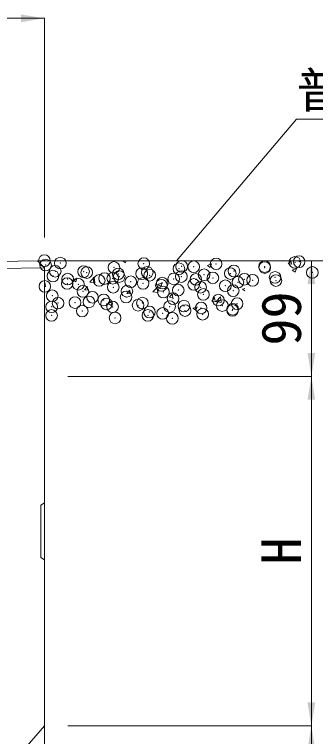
# Model space of a CAD drawing. Units: millimetres at full size, sheet at 1:20; details may follow other scales. Extents: x 62447 to 85128, y -7246 to 532.
# Drawn here: x 69918 to 70177, y -3312 to -2692 of the extents above; entities that cross this region are included whole.
import ezdxf
from ezdxf.enums import TextEntityAlignment as Align

# ---------------------------------------------------------------- set-up
doc = ezdxf.new("R2010")
doc.units = ezdxf.units.MM
doc.header["$LTSCALE"] = 20
doc.header["$PDMODE"] = 32
doc.header["$PDSIZE"] = 10
doc.linetypes.add('DASHED', pattern=[7.5, 6, -1.5])
for name, color, linetype, lineweight in [('ハッチング', 7, 'Continuous', 5), ('基礎', 3, 'Continuous', 13), ('寸法線', 7, 'Continuous', 9), ('引出線', 4, 'Continuous', 9), ('本体（側溝）', 2, 'Continuous', 13), ('補助線', 8, 'Continuous', 13)]:
    doc.layers.add(name, color=color, linetype=linetype, lineweight=lineweight)
doc.styles.add('ＭＳ ゴシック', font='')
doc.styles.get('ＭＳ ゴシック').set_extended_font_data('MS Gothic')

# ---------------------------------------------------------------- blocks, each defined once
blk = doc.blocks.new('filled_arrow')
at = {"color": 0, "linetype": 'Continuous', "lineweight": -2}
blk.add_solid([(7.5, 1.25), (0, 0), (7.5, -1.25)], dxfattribs=at)

msp = doc.modelspace()

# ---------------------------------------------------------------- linework, layer by layer
at = {"layer": 'ハッチング'}
for p, q in [((70011.01, -2903.64), (70013.54, -2905.35)), ((70013.54, -2905.34), (70014.11, -2903.64)), ((70084.03, -2907.68), (70087.59, -2906.32)), ((70086.54, -2909.41), (70087.57, -2906.34)), ((70153.6, -2906.44), (70155.95, -2903.64)), ((70153.6, -2906.45), (70156.63, -2906.71)), ((70156.47, -2906.74), (70155.89, -2903.64)), ((70084.02, -2907.71), (70086.54, -2909.41)), ((70157.02, -2911.78), (70159.55, -2913.48)), ((70157.04, -2911.75), (70160.59, -2910.38)), ((70159.55, -2913.48), (70160.58, -2910.41)), ((69968.33, -2920.03), (69970.85, -2921.73)), ((69968.34, -2920), (69971.9, -2918.63)), ((69970.85, -2921.73), (69971.88, -2918.66)), ((69982.84, -2922.02), (69986.8, -2917.9)), ((69987.32, -2922.73), (69986.76, -2917.9)), ((69943.9, -2923.29), (69944.47, -2922.61)), ((69943.9, -2925.7), (69945.06, -2925.8)), ((69944.89, -2925.83), (69944.31, -2922.64)), ((69978.46, -2928.72), (69980.91, -2925.8)), ((69981.33, -2929.02), (69980.74, -2925.83)), ((69982.82, -2921.96), (69987.33, -2922.66)), ((70041.33, -2924.09), (70043.86, -2925.8)), ((70041.35, -2924.07), (70044.9, -2922.7)), ((70043.86, -2925.8), (70044.89, -2922.73)), ((69978.46, -2928.72), (69981.5, -2928.98)), ((70014.9, -2931.9), (70017.35, -2928.99)), ((70014.9, -2931.91), (70017.93, -2932.17)), ((70017.77, -2932.2), (70017.18, -2929.02)), ((70037.03, -2930.37), (70041.55, -2931.07)), ((70037.06, -2930.43), (70041.02, -2926.31)), ((70041.54, -2931.14), (70040.98, -2926.31)), ((70051.33, -2935.09), (70053.78, -2932.17)), ((70054.2, -2935.39), (70053.62, -2932.21)), ((70114.34, -2928.16), (70116.26, -2929.46)), ((70114.35, -2928.13), (70116.26, -2927.4)), ((70051.33, -2935.09), (70054.37, -2935.36)), ((70087.77, -2938.28), (70090.22, -2935.36)), ((70087.77, -2938.28), (70090.81, -2938.55)), ((70090.64, -2938.58), (70090.05, -2935.39)), ((70091.27, -2938.84), (70095.23, -2934.72)), ((70095.75, -2939.54), (70095.19, -2934.72)), ((69998.65, -2940.48), (70001.18, -2942.18)), ((69998.66, -2940.45), (70002.22, -2939.08)), ((70001.18, -2942.18), (70002.21, -2939.11)), ((70071.66, -2944.55), (70074.18, -2946.25)), ((70071.67, -2944.52), (70075.23, -2943.15)), ((70074.18, -2946.25), (70075.21, -2943.18)), ((70091.25, -2938.78), (70095.76, -2939.48))]:
    msp.add_line(p, q, dxfattribs=at)
for p in [(69957.58, -2905.72), (70029.35, -2906.23), (70091.54, -2906.37), (70159.33, -2905.12), (70162.98, -2904.49), (69944.87, -2907.4), (70003.69, -2909.48), (70059.58, -2910.57), (70061.93, -2908.59), (70072.3, -2908.9), (70106.86, -2912.5), (70133.25, -2908.69), (70133.35, -2909.58), (69951.23, -2916.87), (69953.17, -2912.66), (69977.61, -2913.06), (69980.29, -2913.8), (70002.67, -2918.76), (70007.41, -2914.95), (70008.26, -2917.33), (70027.5, -2914.8), (70032.3, -2913.68), (70034.52, -2916.1), (70061.64, -2917.24), (70081.2, -2915.75), (70088.76, -2918.39), (70103.72, -2914.66), (70142.21, -2917.97), (70174.3, -2913.75), (69963.46, -2923.23), (69963.88, -2919.48), (69973.05, -2923.85), (69991, -2920.63), (69995.54, -2919), (70018.12, -2921.77), (70028.74, -2923.14), (70044.47, -2924.83), (70045.24, -2922.92), (70055.12, -2919.33), (70072.35, -2924.07), (70074.1, -2919.75), (70110.26, -2922.18), (70115.88, -2919.53), (70122.97, -2920.5), (70143, -2920.68), (69944.22, -2925.76), (69976.99, -2929.97), (70003.08, -2926.39), (70014.85, -2929.92), (70046.22, -2930.61), (70058.93, -2928.93), (70078.17, -2926.4), (70099.47, -2925.21), (70106.25, -2929.41), (69950.61, -2933.78), (69985.22, -2935), (69994.9, -2937.37), (70014.13, -2934.83), (70054.5, -2936.24), (70080.59, -2932.66), (69950.1, -2943.26), (69955.59, -2940.09), (69970.18, -2939.63), (69982.18, -2939.04), (69997.3, -2940.77), (70002.46, -2943.3), (70024.42, -2941.92), (70028.12, -2940.05), (70051.54, -2943.06), (70063.87, -2942.61), (70093.5, -2937.52), (70096.89, -2942.21), (70109.61, -2940.54), (69976.38, -2946.88), (70034.25, -2947.69), (70045.57, -2948.97), (70064.81, -2946.44), (70078.65, -2944.21), (70079.97, -2949.58), (70105.63, -2946.32), (70105.77, -2945.36), (69949.99, -2950.69), (70004.62, -2952.78), (70032.85, -2950.65), (70053.89, -2953.15)]:
    msp.add_point(p, dxfattribs=at)
at = {"layer": '基礎'}
for p, q in [((69937.9, -2903.76), (69943.9, -2903.64)), ((69943.9, -2903.64), (70434.32, -2903.64))]:
    msp.add_line(p, q, dxfattribs=at)
at = {"layer": '寸法線'}
for p, q in [((69728.9, -2695.57), (69943.9, -2695.57)), ((69943.9, -2883.64), (69943.9, -2695.57)), ((69963.9, -2903.64), (70243.46, -2903.64)), ((69963.9, -2903.64), (70173.46, -2903.64)), ((70173.46, -2903.64), (70173.46, -3002.94)), ((69963.9, -3002.94), (70173.46, -3002.94)), ((69963.9, -3002.94), (70173.46, -3002.94)), ((70173.46, -3002.94), (70173.46, -3302.94)), ((69963.9, -3302.94), (70173.46, -3302.94)), ((69963.9, -3302.94), (70173.46, -3302.94)), ((70173.46, -3302.94), (70173.46, -3377.94))]:
    msp.add_line(p, q, dxfattribs=at)
at = {"layer": '引出線'}
msp.add_lwpolyline([(70057.61, -2903.64), (70160.73, -2782.21), (70405.04, -2782.21)], dxfattribs=at)
at = {"layer": '本体（側溝）'}
for p, q in [((69728.9, -2907.94), (69937.9, -2903.76)), ((69937.9, -2903.76), (69943.9, -2909.64)), ((69943.9, -3367.94), (69943.9, -2909.64))]:
    msp.add_line(p, q, dxfattribs=at)
at = {"layer": '本体（側溝）', "lineweight": 5}
for p, q in [((69728.9, -2913.94), (69943.9, -2909.64)), ((69943.9, -3111.44), (69940.7, -3113.44)), ((69940.7, -3158.44), (69940.7, -3113.44)), ((69943.9, -3160.44), (69940.7, -3158.44))]:
    msp.add_line(p, q, dxfattribs=at)
at = {"layer": '本体（側溝）', "linetype": 'DASHED'}
msp.add_line((69878.9, -3377.94), (69943.9, -3302.94), dxfattribs=at)
at = {"layer": '補助線'}
msp.add_point((69943.9, -2903.64), dxfattribs=at)

# ---------------------------------------------------------------- block references
at = {"layer": '寸法線', "xscale": 2.67, "yscale": 2.67}
for p, rotation in [((69943.9, -2695.57), 180), ((70173.46, -2903.64), 270), ((70173.46, -3002.94), 90), ((70173.46, -3002.94), 270), ((70173.46, -3302.94), 90), ((70173.46, -3302.94), 270)]:
    msp.add_blockref('filled_arrow', p, dxfattribs=dict(at, rotation=rotation))
at = {"layer": '引出線', "xscale": 0.133, "yscale": 0.133, "rotation": 49.7}
msp.add_blockref('filled_arrow', (70057.61, -2903.64), dxfattribs=at)

# ---------------------------------------------------------------- texts
at = {"layer": '寸法線', "style": 'ＭＳ ゴシック'}
for s, p in [('99', (70147.46, -2953.29)), ('H', (70147.46, -3152.94))]:
    msp.add_text(s, height=34.18, rotation=90, dxfattribs=at).set_placement(p, align=Align.MIDDLE_CENTER)
at = {"layer": '引出線', "style": 'ＭＳ ゴシック'}
msp.add_text('普通アスコン', height=30.38, dxfattribs=at).set_placement((70160.73, -2742.02), align=Align.TOP_LEFT)

doc.saveas('drawing.dxf')
